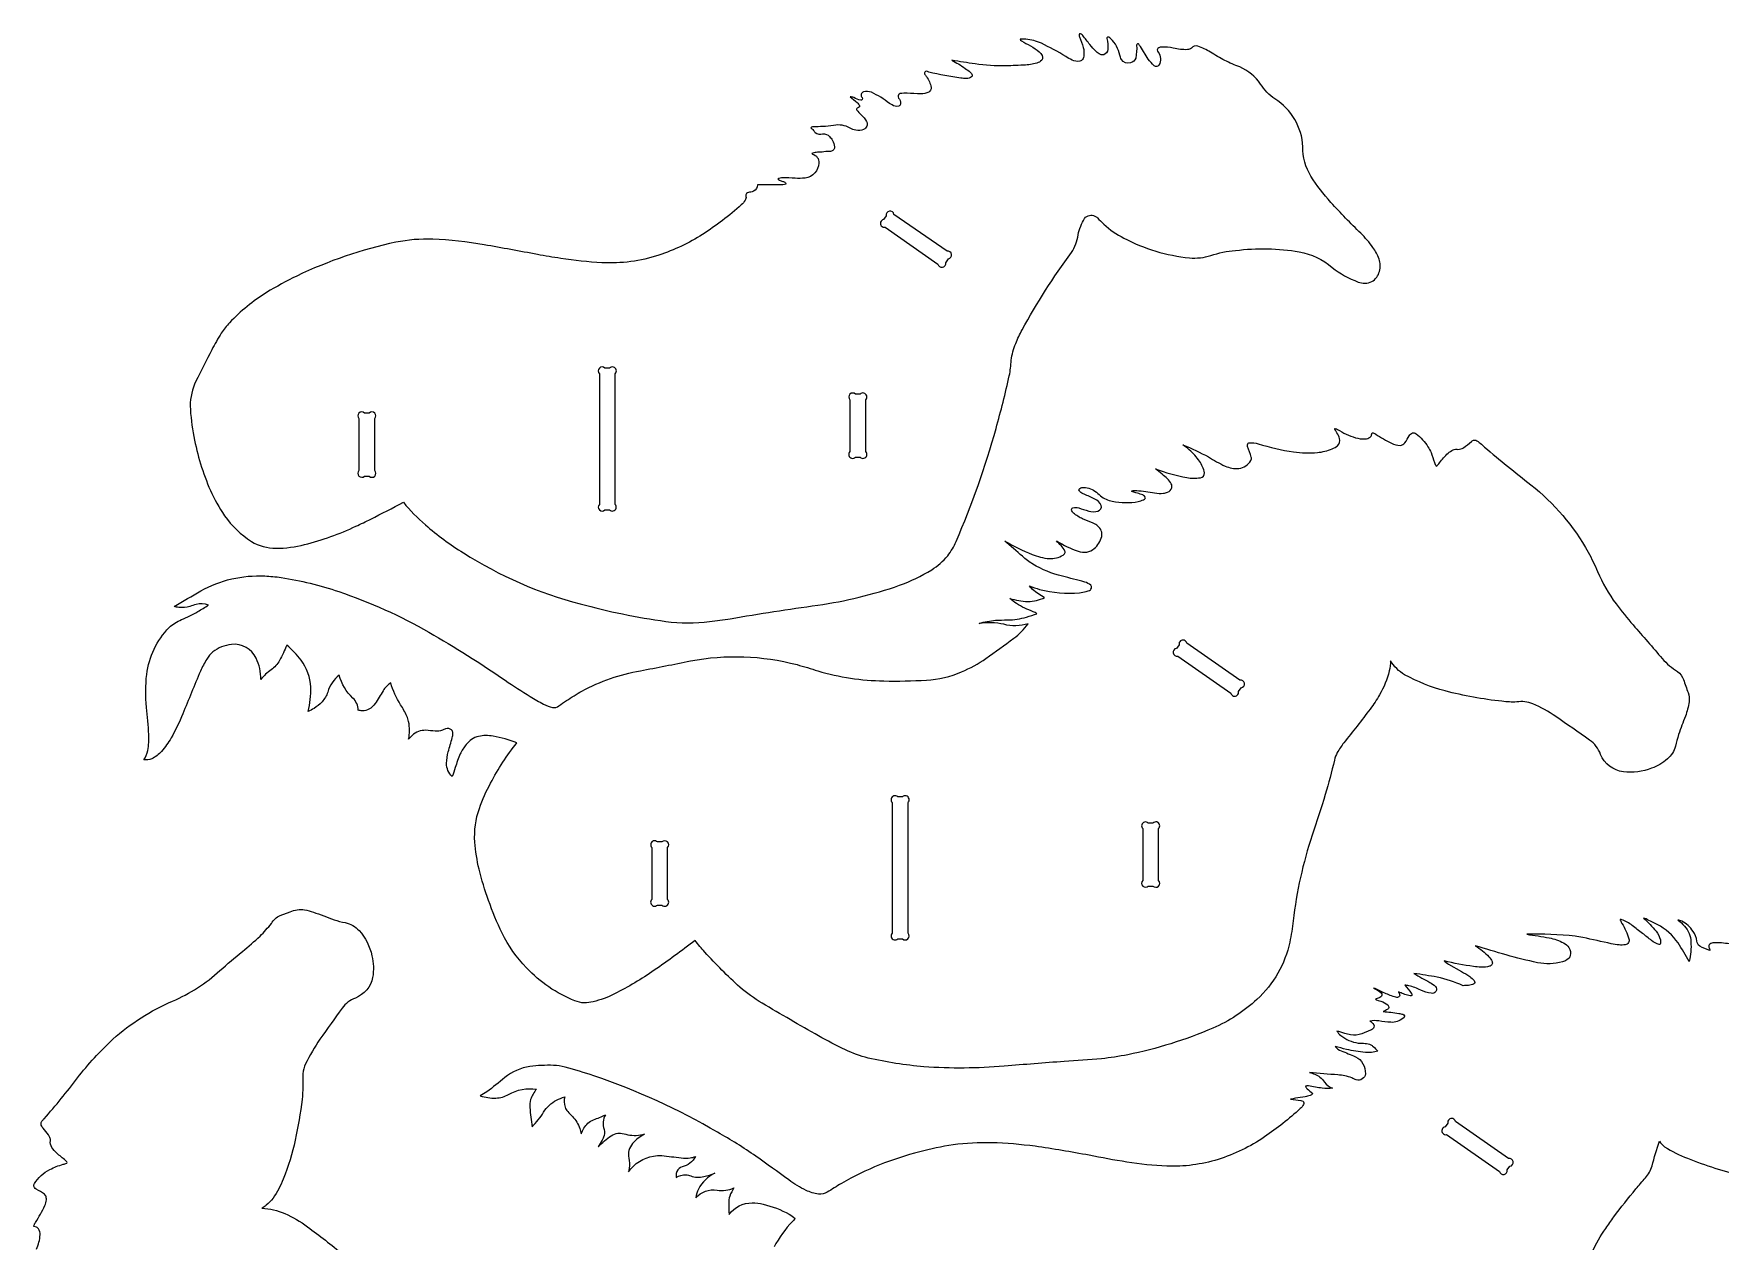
# Model space of a CAD drawing. Extents: x -2280 to 407, y -1036 to 1477.
# Drawn here: x -1842 to -558, y 558 to 1477 of the extents above; entities that cross this region are included whole.
import ezdxf

# ---------------------------------------------------------------- set-up
doc = ezdxf.new("R2010")
doc.units = 0
doc.header["$MEASUREMENT"] = 0
doc.layers.get('0').update_dxf_attribs({"linetype": 'CONTINUOUS'})

msp = doc.modelspace()

# ---------------------------------------------------------------- linework, layer by layer
for points in [[(-1296.1, 1356.7, 0.142837), (-1299.3, 1355.5, 0.299758), (-1299.8, 1353.4, -0.225991), (-1300.4, 1350.4, -0.09232), (-1303.3, 1346.9, -0.037544), (-1332.8, 1324.4, -0.058932), (-1366, 1308.6, -0.093512), (-1409.4, 1302.9, -0.024982), (-1440.7, 1306.2, -0.007114), (-1458.5, 1309.1, 0.004603), (-1499, 1316.5, 0.031877), (-1538.2, 1320.8, 0.057032), (-1566.2, 1318.5, 0.058995), (-1641.7, 1292.7, 0.023354), (-1664.6, 1280.2, 0.06408), (-1692.8, 1257.2, 0.034102), (-1699.1, 1249.3, 0.023633), (-1706.3, 1236.6, 0.001351), (-1718.4, 1212.6, 0.109745), (-1722.8, 1193.9, 0.040663), (-1719.9, 1170.5, 0.059281), (-1707.4, 1129.6, 0.04222), (-1696.6, 1110.3, 0.096163), (-1676.2, 1090.7, 0.136015), (-1657.4, 1085.5, 0.061795), (-1635.7, 1088.3, 0.049026), (-1596.6, 1102.3, 0.008195), (-1585.4, 1107.7, 0.004886), (-1560.5, 1120.5, 0.047739), (-1543.7, 1103.3, 0.038445), (-1514.8, 1082, 0.077962), (-1426, 1043.2, 0.03169), (-1360.8, 1029.8, 0.059083), (-1327.4, 1029.7, 0.01782), (-1311.7, 1031.9, -0.008067), (-1245.1, 1042.2, 0.04967), (-1183, 1057.3, 0.051387), (-1158.4, 1069.1, 0.07159), (-1146.2, 1079.8, 0.062994), (-1139.8, 1090.7, 0.035702), (-1109.4, 1176.8, 0.013722), (-1099.3, 1216.9, 0.033619), (-1097.8, 1228.6, -0.072498), (-1094.4, 1241.4, -0.031161), (-1089.5, 1251.7, -0.035937), (-1052, 1310.7, 0.11535), (-1046.9, 1324.2, -0.084781), (-1042, 1336.6, -0.375127), (-1034.1, 1338.3, -0.065697), (-1032.3, 1337.1, -0.019998), (-1027.4, 1332.2, 0.06837), (-1012.2, 1321.7, 0.098197), (-962.1, 1306.6, 0.104378), (-945.9, 1308.4, -0.059936), (-927.2, 1312.2, -0.072381), (-878.6, 1311.2, -0.13522), (-853.5, 1299.2, 0.075756), (-833.8, 1288.2, 0.211381), (-823.4, 1288.5, 0.215333), (-817.6, 1296.3, 0.155186), (-817.9, 1305.7, 0.070609), (-822.5, 1314.5, 0.044923), (-831.8, 1325.3, -0.016436), (-854.5, 1348.8, -0.040496), (-869.7, 1368.7, -0.146493), (-875.8, 1391.2, 0.244161), (-897.2, 1427.6, -0.101004), (-908, 1438.9, 0.138306), (-923.9, 1451.9, -0.029463), (-935.3, 1456.9, -0.01419), (-946.2, 1463.2, 0.055098), (-955.8, 1467.7, 0.319688), (-960.7, 1466.3, -0.156111), (-963.6, 1465.1, -0.073955), (-974.5, 1466.3, 0.048158), (-983.4, 1467, 0.059129), (-985.5, 1466.6, 0.526747), (-986.1, 1463.2, -0.312495), (-985.4, 1453.3, -0.421085), (-989, 1452.8, -0.065588), (-993.5, 1457.9), (-999.5, 1467.5, -0.052954), (-1000.8, 1469.2, 0.511332), (-1002.1, 1469.3, 0.18989), (-1002.4, 1468.5, -0.073247), (-1003.1, 1458.7, -0.294765), (-1007.1, 1455.1, -0.358757), (-1013.9, 1457.7, -0.085538), (-1015.2, 1460.9, 0.156816), (-1022.1, 1473.4, 0.046439), (-1023.5, 1474.6, 0.533494), (-1025.1, 1473.6, -0.079446), (-1024.4, 1465.1, -0.297828), (-1027.4, 1461.2, -0.169332), (-1030, 1461.5, -0.089949), (-1033, 1463.5, -0.03812), (-1038, 1469, -0.002892), (-1043.4, 1475.9, 0.199713), (-1045.9, 1477.2, 0.161984), (-1045.9, 1474.8, -0.035241), (-1043, 1466.8, -0.09194), (-1042.6, 1460.1, -0.17602), (-1044.3, 1456.9, -0.101386), (-1045.7, 1456.2, -0.145417), (-1051.5, 1457.2, -0.035253), (-1056.4, 1459.9, 0.020019), (-1074.9, 1470, 0.079414), (-1086.8, 1473.1, 0.041662), (-1091.1, 1473.1, 0.196999), (-1090.1, 1471.7, 0.00418), (-1083.1, 1468, -0.042823), (-1076.5, 1463.4, -0.075371), (-1074.3, 1460.6, -0.381176), (-1075.5, 1456.2, -0.07786), (-1077.3, 1455.3, -0.076994), (-1086.9, 1453.4, -0.005823), (-1101.9, 1452.7, -0.037168), (-1125.4, 1454.3, -0.00915), (-1143, 1457, 0.032734), (-1138.1, 1454.3, -0.029272), (-1132.9, 1450.7, -0.051916), (-1129, 1447.9, -0.111328), (-1127.6, 1445.7, -0.281222), (-1128, 1444.4, -0.174885), (-1131.9, 1443.1, -0.043748), (-1136.3, 1443.5, -0.03235), (-1160.5, 1448, 0.055775), (-1162.5, 1448.6, 0.53975), (-1163.8, 1446.7, 0.090686), (-1162.4, 1444.6, -0.117087), (-1158.8, 1436.4, -0.270419), (-1160.5, 1432.8, -0.129193), (-1166.7, 1431.4, -0.004521), (-1177, 1432, 0.050816), (-1182.3, 1431.6, 0.450055), (-1183.8, 1429.1, 0.148034), (-1183, 1427.4, -0.331922), (-1182.7, 1422.5, -0.125177), (-1183.5, 1422, -0.167581), (-1188.5, 1423, -0.039156), (-1190.6, 1424.2, 0.063094), (-1204.1, 1432.6, 0.147875), (-1210.3, 1433, 0.531295), (-1211.4, 1428.6, -0.295731), (-1211.5, 1426.7, -0.218572), (-1212.4, 1426.6, -0.053055), (-1217.7, 1428.6, 0.04586), (-1220.4, 1429.3, 0.030592), (-1215.1, 1424.9, -0.141728), (-1213.3, 1422.2, -0.341933), (-1214, 1421, -0.082451), (-1215.1, 1420.5, 0.467813), (-1215.3, 1419.1, 0.060776), (-1212.2, 1415.6, -0.065831), (-1207.9, 1410.3, -0.439605), (-1210.2, 1404.3, -0.177985), (-1216.2, 1403.7, -0.084436), (-1220.5, 1405.4, 0.182455), (-1233, 1407.4, -0.044623), (-1241.4, 1406.6, -0.014495), (-1248.3, 1406.4, 0.117121), (-1249.8, 1406.1, 0.10902), (-1250.4, 1405.6, 0.044578), (-1248.8, 1404.2, 0.022359), (-1247, 1402, 0.237887), (-1241.4, 1401, -0.234438), (-1236.2, 1399, -0.100177), (-1234, 1396, -0.098276), (-1232.3, 1391.1, -0.334011), (-1234.6, 1387.9, -0.093893), (-1236.3, 1387.6, 0.046442), (-1241.7, 1387.1, -0.006097), (-1246.4, 1386.9, 0.096081), (-1249.5, 1386.1, 0.139469), (-1249.1, 1385.6, -0.356492), (-1244.2, 1378.8, -0.353544), (-1254.7, 1367.3, -0.049224), (-1262.3, 1367.2, 0.008852), (-1271.8, 1367.5, 0.12059), (-1275.5, 1366.6, 0.054751), (-1273, 1365.1, -0.032943), (-1270.6, 1364.4, -0.283515), (-1269.3, 1362.7, -0.091176), (-1274.3, 1362.1, 0.010028), (-1279.3, 1362.2, -0.004296), (-1290.9, 1362.2, -0.277745), (-1294.1, 1357.3, -0.083981)], [(-1193.9, 1329.9), (-1153.6, 1301.9, 1), (-1147.7, 1302.9), (-1145.7, 1305.8, 1), (-1146.7, 1311.7), (-1187.1, 1339.7, 1), (-1193, 1338.7), (-1195, 1335.8, 1)], [(-1411.3, 1218.4), (-1411.3, 1118.9, 1), (-1407.1, 1114.7), (-1403.6, 1114.7, 1), (-1399.3, 1118.9), (-1399.3, 1218.4, 1), (-1403.6, 1222.7), (-1407.1, 1222.7, 1)], [(-1220.6, 1198.6), (-1220.6, 1159.1, 1), (-1216.4, 1154.8), (-1212.9, 1154.8, 1), (-1208.6, 1159.1), (-1208.6, 1198.6, 1), (-1212.9, 1202.8), (-1216.4, 1202.8, 1)], [(-1594.3, 1184.2), (-1594.3, 1144.7, 1), (-1590.1, 1140.4), (-1586.6, 1140.4, 1), (-1582.3, 1144.7), (-1582.3, 1184.2, 1), (-1586.6, 1188.4), (-1590.1, 1188.4, 1)], [(-1424.6, 976.8, -0.079043), (-1380.1, 992.3, 0.003836), (-1342, 999.7, -0.112726), (-1260.9, 996.9, -0.018382), (-1245, 992.1, 0.066441), (-1194.9, 984.5, 0.018178), (-1162.4, 985.1, 0.088482), (-1135.6, 991.5, 0.055063), (-1117.1, 1001.6, 0.006398), (-1095.9, 1017, 0.080548), (-1085, 1028.1, -0.151445), (-1103.5, 1027.6, 0.085207), (-1122.2, 1028.3, -0.049272), (-1109.8, 1030.7, -0.020161), (-1100.7, 1030.9, 0.066512), (-1086.1, 1033.1, 0.011947), (-1078.3, 1035.7, 0.051817), (-1081.1, 1037.2, -0.048321), (-1093.8, 1043.4, -0.039551), (-1099, 1047.3, 0.062515), (-1085.2, 1045, 0.119061), (-1072.4, 1048, -0.067947), (-1081.6, 1054.2, -0.031119), (-1084.1, 1056.8, 0.003824), (-1076.2, 1054.2, 0.086554), (-1045.9, 1051.6, 0.027734), (-1040.9, 1052.5, 0.075362), (-1037.6, 1053.9, 0.272317), (-1036.8, 1056.4, 0.153628), (-1037.3, 1057.3, 0.107668), (-1041.9, 1059.8, 0.00468), (-1058.9, 1064.2, -0.07117), (-1081.4, 1073.4, -0.038302), (-1089.3, 1079.4, 0.005101), (-1102.8, 1091, 0.032398), (-1082, 1080.8, 0.071511), (-1068.9, 1077.6, 0.147983), (-1058.4, 1080.3, 0.230176), (-1056.9, 1082.4, 0.118083), (-1057, 1083.3, 0.105765), (-1059.9, 1087.5, -0.046792), (-1063.3, 1091.2, 0.063509), (-1046.9, 1083.2, 0.099865), (-1040.3, 1082.6, 0.147904), (-1034.8, 1085.2, 0.151784), (-1028.9, 1094.5, 0.277411), (-1031.9, 1102.4, 0.083251), (-1035.4, 1104.6), (-1043.5, 1107.9, -0.082674), (-1050.4, 1112.3, -0.10502), (-1051.9, 1114.5, -0.449585), (-1050.9, 1116.3, -0.120739), (-1046.5, 1116.2, 0.006927), (-1038.9, 1113.8, 0.136853), (-1031.8, 1113.8, 0.406145), (-1029.3, 1118.1, 0.178601), (-1034.2, 1123, 0.029653), (-1042.3, 1126.6, -0.097317), (-1045.5, 1128.7, -0.102957), (-1046.3, 1129.9, -0.320962), (-1045.7, 1131.1, -0.184478), (-1044, 1131.7, -0.183243), (-1034.1, 1129, -0.021923), (-1029.9, 1125.4, 0.114375), (-1020.9, 1121.3, 0.098572), (-1001.1, 1121.1, 0.06385), (-997.2, 1122.5, 0.073001), (-995.9, 1123.4, 0.256419), (-995.9, 1124.5, 0.211404), (-998.6, 1126.5, -0.028929), (-1002.9, 1127.8, -0.06355), (-1006, 1128.8, -0.362139), (-1006.1, 1129.1, -0.362139), (-1005.9, 1129.2, -0.075257), (-1002.3, 1129.5, -0.017274), (-988.7, 1127.6, 0.054482), (-981.9, 1127.4, 0.051034), (-978.8, 1128.1, 0.22447), (-975.6, 1131.6, 0.181687), (-976, 1134.6, 0.08075), (-979.1, 1138.5, 0.026791), (-982.9, 1141.8, -0.007244), (-988.1, 1146.1, 0.050209), (-964.2, 1139.3, 0.079281), (-953.9, 1139.2, 0.401951), (-950.8, 1143, 0.111892), (-954.5, 1151.7, 0.068627), (-962.3, 1160.4, 0.017085), (-967.1, 1164.3, -0.024527), (-947.7, 1155, 0.027899), (-935.1, 1148.1, 0.126008), (-924.6, 1146.3, 0.22989), (-915.4, 1152.3, 0.184261), (-915.1, 1154.9, -0.014914), (-917.9, 1163, -0.261559), (-917.4, 1165.5, -0.168414), (-916.6, 1165.8, -0.088315), (-909.8, 1165.1, 0.042931), (-882.9, 1158.9, 0.051766), (-864.8, 1158.4, 0.074134), (-853.5, 1161.2, 0.060908), (-849.4, 1163.6, 0.278394), (-847.9, 1169, 0.082859), (-849.9, 1173.5), (-851.1, 1175.5, -0.116267), (-851.6, 1176.7, -0.29966), (-851.2, 1176.7, -0.076836), (-849.5, 1176, 0.061445), (-835.9, 1169.7, 0.078079), (-828.5, 1168.7, 0.142308), (-824.7, 1170, 0.148609), (-823.5, 1171.8, -0.069316), (-823.2, 1173.4, -0.118912), (-820.4, 1172.4, 0.029215), (-808.4, 1165.5, 0.102116), (-801.8, 1163.8, 0.233889), (-798.2, 1165.8, 0.021879), (-795, 1171.2, -0.192623), (-792.5, 1173.3, -0.224041), (-789.7, 1172.6, -0.099646), (-780.7, 1162.8, -0.036716), (-778.3, 1158.4, -0.011422), (-775.7, 1150.8, 0.048518), (-774.3, 1148, 0.068613), (-771.8, 1150.5, -0.043007), (-765.3, 1157.9, -0.065782), (-761.5, 1160.4, -0.147347), (-757.8, 1160.8, 0.153593), (-753.7, 1162, 0.028021), (-747.6, 1166.9, -0.130856), (-745.5, 1167.9, -0.10524), (-744.3, 1167.8, -0.100076), (-740.8, 1165.4, 0.012647), (-737.6, 1162.4, 0.004974), (-702.4, 1133.9, -0.097683), (-658.7, 1082.5, -0.025447), (-651.6, 1067.8, 0.057048), (-637.5, 1043.2, 0.020448), (-624.5, 1027.1, -0.002705), (-602.3, 1001.5, 0.076681), (-590.7, 991.6, -0.121344), (-586.1, 985.5, 0.024259), (-582.5, 975.6, -0.118792), (-581.9, 968.6, -0.05738), (-584.7, 957.7, 0.008831), (-589.9, 943.7, 0.02587), (-592.2, 934.8, -0.147884), (-598.4, 925.2, -0.09944), (-610.4, 918, -0.118237), (-631.9, 915.2, -0.267266), (-649.3, 928.6, 0.154765), (-657.6, 939.5, -0.002283), (-683.3, 957.4, 0.048306), (-700.9, 967.1, 0.05585), (-706.8, 968.7, 0.051464), (-713, 968.5, -0.044974), (-724.3, 969, -0.038064), (-767.6, 976.9, -0.061053), (-798.4, 989.2, -0.120014), (-809.2, 999.8, -0.06348), (-810.1, 992.1, -0.074184), (-817.5, 974, -0.02738), (-824.6, 963.1, -0.006022), (-844.7, 937.4, 0.030562), (-849.7, 929.9, 0.058133), (-851.9, 924.3, -0.017574), (-858.8, 898, -0.003165), (-868.8, 867.1, 0.050038), (-883.3, 801.9, -0.021631), (-885.8, 785.7, -0.154733), (-910.8, 742.1, -0.087497), (-944.4, 720.2, -0.052454), (-1009.2, 699.9, -0.0211), (-1029.2, 696.9, -0.004593), (-1057.5, 694.8, 0.002667), (-1103.1, 691.2, -0.039032), (-1164.3, 690.8, -0.034607), (-1206.7, 697.4, -0.056044), (-1224.1, 703.7, -0.014219), (-1244.5, 714.3, -0.004957), (-1287.5, 739.2, -0.042438), (-1304.4, 751.4, -0.02345), (-1331.1, 778.1, -0.013891), (-1338.5, 786.9, -0.010842), (-1369.6, 764.2, -0.034041), (-1399.8, 746.2, -0.051132), (-1416.1, 740.2, -0.048395), (-1422.8, 739.4, -0.093249), (-1429.9, 741, -0.11009), (-1466.8, 766.1, -0.078041), (-1485.3, 792.5, -0.031575), (-1495.6, 817.4, -0.027342), (-1502.9, 841.2, -0.036065), (-1506.1, 861.8, -0.105446), (-1502.6, 887.5, -0.039511), (-1494.1, 906.8, -0.046926), (-1474.1, 937.4, 0.046955), (-1492.2, 942.5, 0.092654), (-1503.3, 942.3, 0.172462), (-1512.7, 936, 0.060351), (-1517.2, 928.9, 0.032585), (-1521, 918.6, -0.006243), (-1523.3, 911.7, -0.218533), (-1527.6, 921.8, -0.072741), (-1526.3, 930.6, 0.003821), (-1523.3, 941.2, 0.062879), (-1522.8, 944.9, 0.156778), (-1523.8, 947.2, 0.251342), (-1528.4, 948, 0.046514), (-1530.8, 947, -0.106571), (-1536.4, 946.3, 0.011804), (-1543.4, 946.9, 0.204784), (-1553.8, 943, 0.041014), (-1556.5, 940.1, 0.097399), (-1556.5, 953.5, 0.042551), (-1557.9, 957.6, 0.043414), (-1562.6, 966.4, -0.074631), (-1570.1, 983, 0.1046), (-1576, 977, -0.003713), (-1582.1, 967.2, -0.09619), (-1586.7, 963, -0.143051), (-1591.8, 961.8, -0.055113), (-1594.8, 962.3, 0.18044), (-1598.9, 971.5, -0.154482), (-1609.3, 988.9, 0.16158), (-1618, 976, -0.079709), (-1622.4, 968.6, -0.079523), (-1628.5, 963.6, -0.030025), (-1633.1, 961.2, 0.068509), (-1630.9, 979.8, 0.149832), (-1638.4, 1000.3, 0.055498), (-1649.3, 1011.8, -0.032422), (-1654.8, 1000.1, -0.108806), (-1661.1, 993, 0.067676), (-1669.1, 985.6, 0.113347), (-1672.5, 1001.8, 0.319612), (-1691.4, 1012.3, 0.128593), (-1705.6, 1006.7, 0.084964), (-1710.1, 1001.1, 0.035779), (-1715, 991.9, 0.002757), (-1728.4, 959.4, -0.025513), (-1737.3, 941.1, -0.049967), (-1744.6, 930.8, -0.101074), (-1752, 925.3, -0.115958), (-1758, 924.4, 0.097611), (-1755.1, 931.6, 0.065285), (-1754.2, 943.6, 0.009169), (-1756, 964.4, -0.050823), (-1755.9, 989.5, -0.162457), (-1738.8, 1025.2, -0.078237), (-1729.5, 1031.2, 0.034949), (-1716.9, 1037.3, 0.006977), (-1708.9, 1042.3, 0.118672), (-1718.3, 1042.8, 0.043278), (-1723, 1041.1, -0.11403), (-1731.5, 1040.5, -0.022874), (-1734.9, 1041.1, -0.009193), (-1714.8, 1053, -0.140481), (-1666, 1064.4, -0.028748), (-1653.6, 1063.2, -0.046098), (-1609.7, 1052.5, -0.048161), (-1541.1, 1021.6, -0.019677), (-1483, 985, 0.006202), (-1464, 972.7, 0.012573), (-1453.8, 966.8, 0.057494), (-1446.9, 964.3, 0.229435), (-1442.2, 965.5, -0.030215), (-1436.3, 969.5, -0.020905)], [(-971, 1003.4), (-930.7, 975.3, 1), (-924.8, 976.4), (-922.8, 979.3, 1), (-923.8, 985.2), (-964.2, 1013.2, 1), (-970.1, 1012.1), (-972.1, 1009.3, 1)], [(-1188.4, 891.9), (-1188.4, 792.4, 1), (-1184.2, 788.2), (-1180.7, 788.2, 1), (-1176.4, 792.4), (-1176.4, 891.9, 1), (-1180.7, 896.2), (-1184.2, 896.2, 1)], [(-997.7, 872.1), (-997.7, 832.5, 1), (-993.5, 828.3), (-990, 828.3, 1), (-985.7, 832.5), (-985.7, 872.1, 1), (-990, 876.3), (-993.5, 876.3, 1)], [(-1371.4, 857.7), (-1371.4, 818.2, 1), (-1367.2, 813.9), (-1363.7, 813.9, 1), (-1359.4, 818.2), (-1359.4, 857.7, 1), (-1363.7, 861.9), (-1367.2, 861.9, 1)], [(-766.6, 639.1), (-726.2, 611.1, 1), (-720.3, 612.2), (-718.3, 615, 1), (-719.4, 621), (-759.7, 649, 1), (-765.6, 647.9), (-767.6, 645, 1)]]:
    msp.add_lwpolyline(points, format="xyb", close=True)
for points in [[(-1839.7, 551.8, 0.082729), (-1837, 562.9, 0.129258), (-1838.2, 567.3, 0.160552), (-1839.8, 568.6, 0.061662), (-1841.8, 569.1, -0.217243), (-1841.6, 570.2, -0.049454), (-1840.6, 572.3, 0.039618), (-1833.4, 585.1, 0.064607), (-1832.2, 589.5, 0.115536), (-1832.7, 592.4, 0.099346), (-1833.7, 593.7, 0.031186), (-1839.9, 597.5, -0.306776), (-1841.8, 601, -0.095935), (-1841.4, 601.8, -0.129919), (-1829.6, 612.5, -0.058338), (-1819.5, 616.5, 0.044065), (-1816.7, 617.5, 0.406655), (-1816.7, 618.3, 0.082254), (-1817.7, 619.4, 0.014271), (-1824.4, 624.9, -0.050808), (-1828.1, 629.4, -0.168135), (-1829.2, 634.4, 0.116354), (-1829.5, 636.8, 0.069199), (-1830.7, 639, 0.022223), (-1834.8, 644, -0.157613), (-1836.3, 647.2, -0.190606), (-1835.6, 649.4, -0.015052), (-1833.9, 651.2, 0.018427), (-1808.6, 682.3, -0.041389), (-1781.6, 711.7, -0.082685), (-1736.2, 740.7, 0.082802), (-1700.1, 764, -0.012858), (-1683, 778.5, 0.018215), (-1669.6, 790.3, 0.031423), (-1661, 799.9, -0.158538), (-1654.3, 806), (-1646.7, 808.6, -0.17078), (-1635.7, 810.2, -0.036), (-1629, 808.5, -0.005405), (-1613.2, 802.7, 0.032329), (-1604.8, 800.5, -0.13457), (-1594.2, 794.6, -0.132564), (-1584.5, 775.3, -0.102662), (-1583.9, 758.8, -0.254906), (-1597, 743.1, 0.145718), (-1607.2, 735.4, -0.001731), (-1624, 711.8, 0.034952), (-1634.9, 692.9, 0.092588), (-1637.1, 685.4, 0.009541), (-1637, 675.7, -0.024808), (-1637.6, 665.9, -0.021269), (-1642.8, 635, -0.039461), (-1651.9, 605.3, -0.055589), (-1659.7, 590.8, -0.056251), (-1664.9, 585.3, -0.047071), (-1668.2, 583.1, -0.09855), (-1650.8, 579, -0.05491), (-1633.5, 569, -0.01128), (-1606.5, 548, 0.017062)], [(-551.2, 784.3, 0.043659), (-563.1, 785.2, 0.136816), (-566.1, 784.2, 0.3018), (-566.8, 781.9, 0.028157), (-566, 779.4, -0.073707), (-573.8, 782.6, -0.221861), (-576, 786.5, 0.130179), (-578.9, 793.8, 0.140705), (-587.5, 801.6, 0.050015), (-590.4, 802.5, -0.13031), (-581.8, 792.2, -0.094543), (-580.6, 785.9, -0.09126), (-581.9, 771, 0.022495), (-590.3, 785, 0.125271), (-606.1, 799.1, -0.010814), (-614.5, 803.3, 0.051269), (-616.6, 804, -0.045271), (-607, 793.9, -0.094994), (-603.7, 787.3, -0.109229), (-603.7, 784.5, -0.454646), (-604.7, 783.9, -0.083646), (-610.5, 786.9, -0.010608), (-617.3, 792.3, -0.01721), (-625.2, 798.3, 0.082737), (-633.1, 802.7, 0.172863), (-634.3, 802.8, 0.237707), (-634.2, 802.1, 0.065087), (-633, 799.9, -0.057169), (-627.7, 788.2, -0.473562), (-630.5, 783.7, -0.062092), (-635.2, 783.5, -0.047173), (-641.1, 784.4, 0.001863), (-662.8, 789.2, 0.023888), (-668.7, 790.1, 0.036279), (-705.4, 791.6, -0.015622), (-688.3, 788.9, -0.069695), (-677.4, 785.1, -0.110127), (-673.4, 781.6, -0.224797), (-672.3, 775.4, -0.175857), (-674.9, 772.2, -0.084472), (-678.3, 770.6, -0.117498), (-697.2, 770, -0.019325), (-721, 775.9, -0.002501), (-744.6, 782.9, -0.054082), (-734.2, 774.5, -0.071113), (-731.8, 770.9, -0.463055), (-733.8, 767.3, -0.070702), (-740.2, 766.6, -0.028684), (-746, 767.1, -0.022037), (-768.3, 771.3, 0.050412), (-765, 769), (-755.1, 763.3, -0.021276), (-748.8, 759.4, -0.048188), (-745.5, 756.5, -0.469879), (-745.9, 753.7, -0.091742), (-749.8, 752.7, -0.00944), (-753.9, 752.5, 0.055897), (-773.6, 759, 0.002204), (-791.3, 761.9, 0.018829), (-779.3, 755, -0.054703), (-775, 752, -0.381959), (-774.6, 748, -0.264445), (-778.2, 746.7, -0.0699), (-786.2, 749.2, 0.055658), (-795.2, 752.5, 0.045028), (-798.3, 752.8, -0.036443), (-793.4, 746.9, -0.156539), (-792.8, 745.4, -0.311212), (-793.4, 744.8, -0.136679), (-795.2, 745, -0.053748), (-799.2, 746.2, 0.008031), (-803.1, 747.8, -0.128773), (-802.1, 745, -0.391834), (-803.9, 743.6, -0.08603), (-805, 743.7, -0.043027), (-813.6, 746.9, 0.01633), (-822, 750.7, -0.084789), (-816.3, 747, -0.432885), (-816.6, 743.9, -0.082998), (-817.9, 743.2, -0.011168), (-820.7, 742.3, 0.077455), (-816.5, 740.6, -0.122577), (-811.2, 737.8, -0.164798), (-810.4, 735.9, -0.236377), (-811.3, 734.5, -0.063321), (-814.8, 732.8, -0.021848), (-802.9, 731.4, -0.044439), (-799.8, 730.7, -0.175856), (-798.6, 729.5, -0.204633), (-798.7, 728.7, -0.11271), (-799.6, 727.7, -0.189622), (-809, 724.6, -0.024729), (-818.1, 725.7, 0.085881), (-824.8, 725.5, -0.12826), (-821.9, 722.8, -0.368373), (-822.8, 719.5, -0.065221), (-824.5, 718.6), (-831.1, 715.9, -0.154003), (-839.5, 715.1, -0.029158), (-844, 716.2, 0.01399), (-850, 718, 0.091416), (-847, 714.6, 0.128924), (-833.8, 708.8, 0.016585), (-828.4, 708.6, -0.080197), (-824.2, 707.5, -0.06403), (-822.3, 706.2, -0.033284), (-818.9, 702.7, -0.104506), (-828.3, 701.7, -0.041337), (-842.7, 704, 0.006892), (-851.4, 706.1, 0.11525), (-846.7, 702.9, -0.014521), (-835.9, 698.4, -0.168538), (-830.2, 693, -0.154652), (-828.3, 685.4, -0.469234), (-835.2, 680.8, -0.049169), (-838.7, 682.3, 0.077573), (-849.2, 684.6, -0.012455), (-870.8, 686.5, -0.086044), (-862.9, 682.9, -0.0961), (-859.5, 679.1, 0.160183), (-853.2, 674.5, -0.06304), (-861.2, 674.5, -0.018931), (-871.5, 676.2, 0.159681), (-873.9, 675.9, 0.132878), (-872.6, 674, 0.014127), (-868.4, 670.5, -0.172666), (-870.4, 668.9, -0.034165), (-874.1, 667.9, -0.010551), (-881.5, 666.8, 0.023494), (-885.2, 666, -0.022736), (-877.5, 665.2, -0.071504), (-875.7, 664.5, -0.334129), (-875.3, 662.1, -0.122981), (-877.8, 658.9, -0.032953), (-905, 637.4, -0.07157), (-940.4, 620.2, -0.083624), (-979.5, 615.1, -0.032349), (-1009.9, 618.2, -0.008186), (-1038.6, 623.4, 0.01172), (-1079.7, 630.2, 0.026613), (-1112.7, 632.9, 0.036187), (-1142.1, 631.3, 0.030241), (-1167.5, 626, 0.068991), (-1227.1, 602, 0.00841), (-1237.9, 595.2, -0.172024), (-1244.5, 593.8, -0.076545), (-1254, 596.7, -0.047436), (-1267.2, 604.6, 0.004302), (-1292.2, 622.7, 0.02158), (-1321.3, 640.9, 0.050864), (-1415.5, 683.9, 0.015263), (-1437.4, 690.5, 0.057995), (-1446.3, 691.8, 0.042491), (-1464.3, 691, 0.136179), (-1483.3, 682.5, -0.024958), (-1497.1, 671.8, -0.020901), (-1502, 668.7, 0.086535), (-1490.1, 666.9, 0.113114), (-1480.4, 669.7, -0.16949), (-1459.1, 673.7, 0.101851), (-1463.7, 665.9, 0.101538), (-1464.2, 659.7, 0.014154), (-1462.6, 645.1, 0.065239), (-1453.8, 656.2, -0.133185), (-1443.9, 665.3, -0.028557), (-1437.7, 668, 0.154876), (-1437.4, 660, 0.086659), (-1435.4, 656.7, 0.024569), (-1431.8, 653, -0.10504), (-1426.3, 643.8, -0.03155), (-1425.1, 639.6, -0.132291), (-1420, 647.8, -0.088423), (-1415.7, 650.3, 0.003513), (-1406.7, 654.2, 0.230419), (-1407.7, 643.1, -0.162319), (-1408.2, 637.1, -0.035702), (-1409.2, 634.8, -0.023163), (-1412.2, 629.8, -0.049541), (-1402.4, 638.3, -0.105584), (-1397.2, 640.2, -0.048931), (-1395.3, 640.2, -0.027581), (-1389.7, 639, 0.111845), (-1376.9, 639.5, 0.084994), (-1386.1, 632.3, 0.224068), (-1389, 621.3, -0.075505), (-1388.6, 613.5, -0.04418), (-1389.2, 610.9, -0.193589), (-1370.2, 622.8, -0.05978), (-1363.8, 623.1, -0.010402), (-1349.1, 621.4, 0.048418), (-1342.1, 621.4, 0.046813), (-1338.2, 622.4, -0.214666), (-1348.3, 614.6, 0.179824), (-1352.4, 611.1, 0.086353), (-1352.9, 609.4, 0.053886), (-1352.9, 606.5, -0.136227), (-1345.4, 608.5, -0.086917), (-1341.8, 607.7, 0.14958), (-1331.8, 607.2, 0.037106), (-1323.5, 609.7, 0.151086), (-1335.9, 597.7, 0.093189), (-1338, 591, -0.259264), (-1321.7, 596.8, 0.146128), (-1308.9, 598.6, 0.039062), (-1312.1, 592.3, 0.091357), (-1312.9, 586.8, 0.007121), (-1312.6, 578.4, -0.242684), (-1295, 587.1, -0.066586), (-1286.6, 586.1, -0.066447), (-1266.9, 578.6, -0.059809), (-1262.4, 575.2, -0.059991), (-1264.3, 573.1, 0.063229), (-1278.4, 553.7, 0.02647)], [(-655.6, 549.8, -0.051122), (-645.3, 567.7, -0.018027), (-639.2, 576.5, -0.009966), (-622.4, 597.8, -0.004566), (-615.1, 606.2, 0.103745), (-610.1, 615.3, -0.019482), (-604.4, 634.1, 0.130507), (-600.5, 629.9, 0.050615), (-583.1, 621.1, 0.040567), (-541, 607.9, 0.039309)]]:
    msp.add_lwpolyline(points, format="xyb")

doc.saveas('drawing.dxf')
